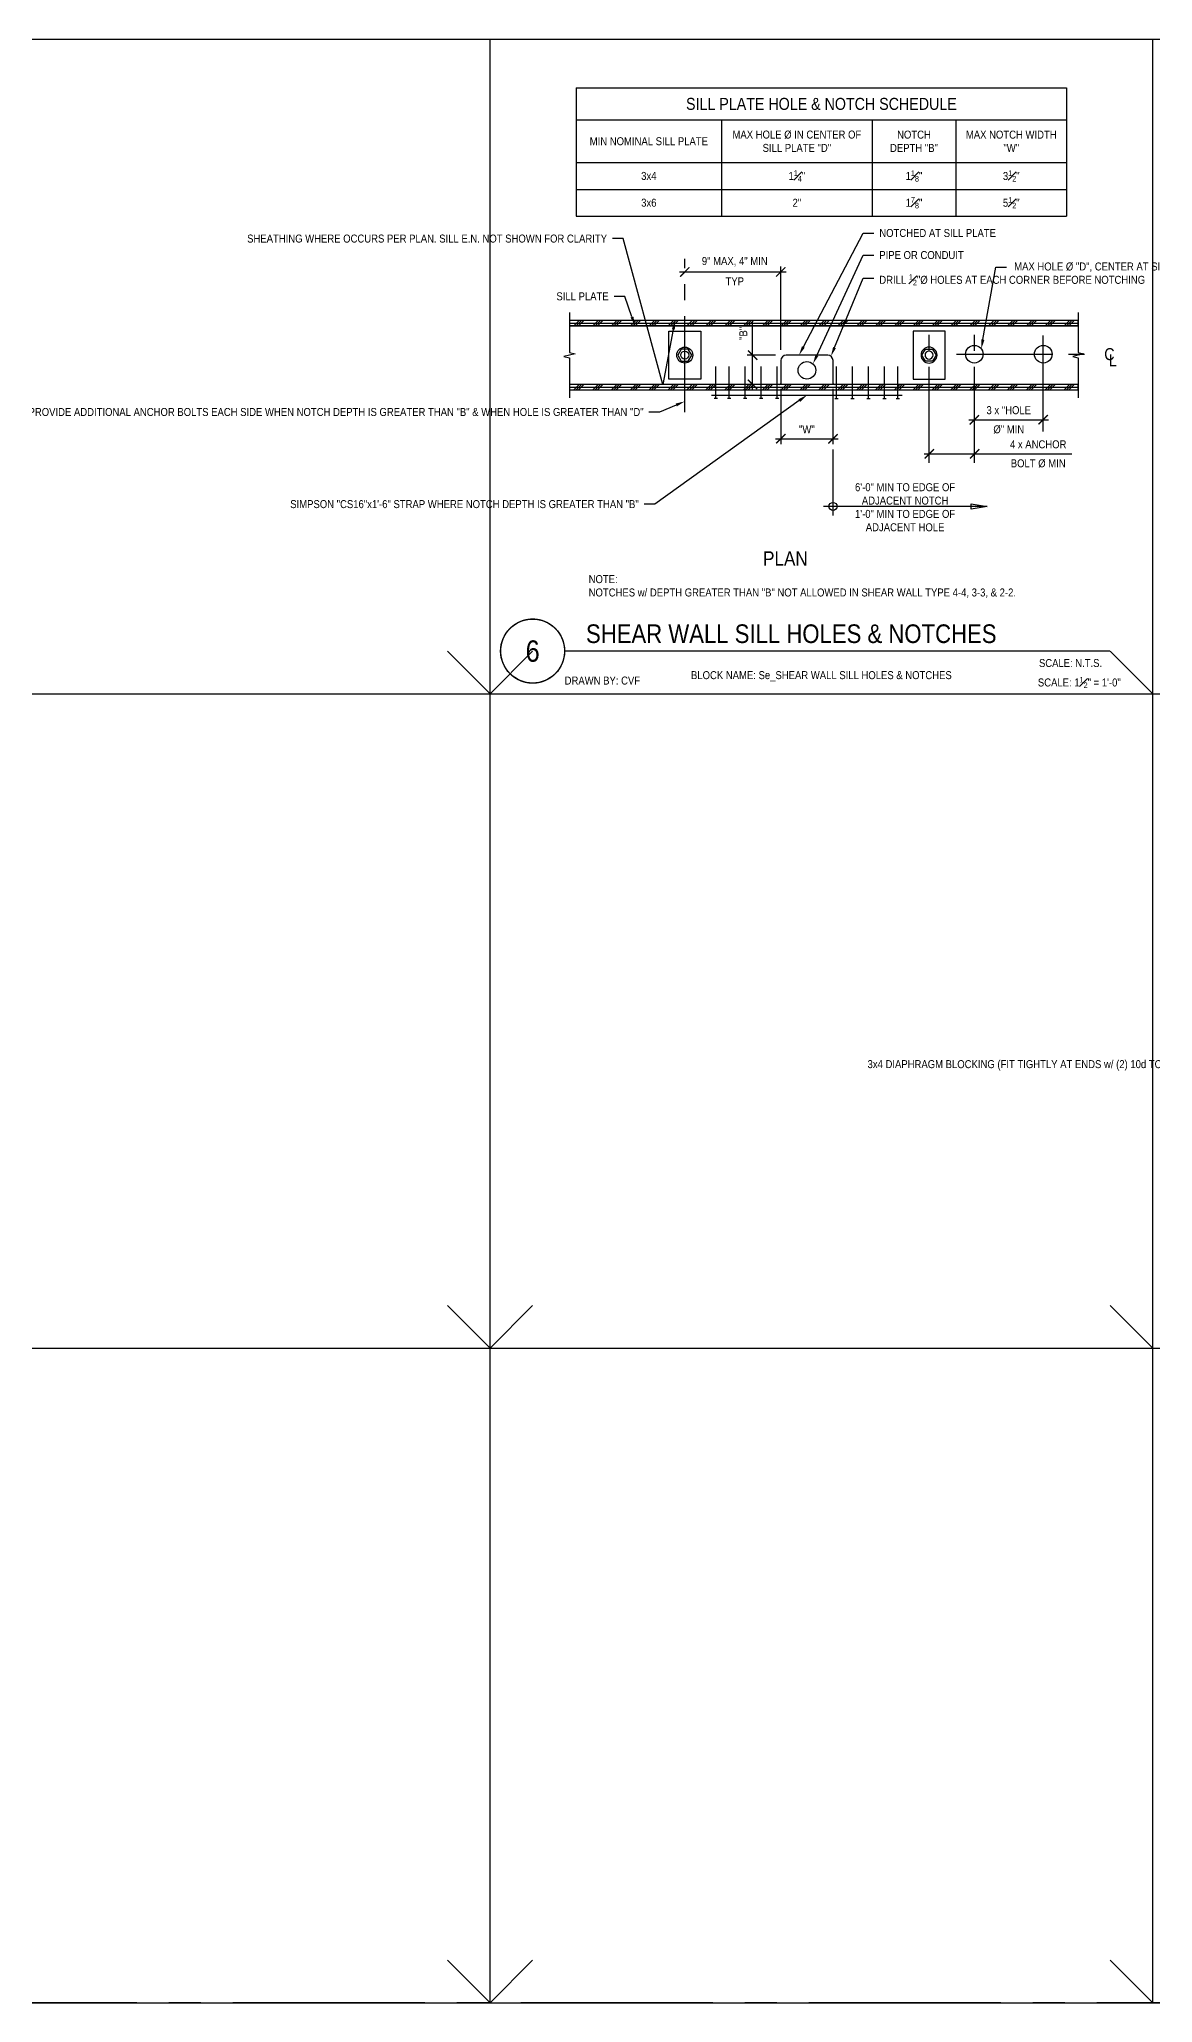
# Model space of a CAD drawing. Header units: inches. Extents: x -16404 to 14624, y -1591 to 16152.
# Drawn here: x 837.4 to 941.8, y 8400 to 8584 of the extents above; entities that cross this region are included whole.
import ezdxf
from ezdxf import colors
from ezdxf.entities.mleader import LeaderData, LeaderLine
from ezdxf.enums import TextEntityAlignment as Align
from ezdxf.math import Vec2, Vec3

# ---------------------------------------------------------------- set-up
doc = ezdxf.new("R2010")
doc.units = ezdxf.units.IN
doc.header["$LTSCALE"] = 24
doc.header["$MEASUREMENT"] = 0
for name, pattern in [('CENTER2', [1.125, 0.75, -0.125, 0.125, -0.125]), ('DASHED2', [0.375, 0.25, -0.125]), ('HIDDEN2', [0.1875, 0.125, -0.0625])]:
    doc.linetypes.add(name, pattern=pattern)
doc.layers.get('0').update_dxf_attribs({"linetype": 'CONTINUOUS'})
doc.layers.get('DefPoints').update_dxf_attribs({"color": 251, "linetype": 'CONTINUOUS'})
doc.layers.add('DESIGNER COMMENTS', color=221, linetype='CONTINUOUS', plot=False)
doc.layers.add('S-ANNO-GRID-NONPLOT', color=251, linetype='CONTINUOUS', plot=False)
for name, color, linetype in [('S-ANNO-DIMS', 2, 'CONTINUOUS'), ('S-ANNO-NOTE', 4, 'CONTINUOUS'), ('S-BOLT', 2, 'CONTINUOUS'), ('S-BREAK', 2, 'CONTINUOUS'), ('S-GRID', 1, 'CENTER2'), ('S-NAIL', 2, 'CONTINUOUS'), ('S-SIMPSON', 2, 'CONTINUOUS'), ('S-STEEL', 4, 'CONTINUOUS'), ('S-TYP DETAIL BLOCKS', 1, 'CONTINUOUS'), ('S-WOOD', 3, 'CONTINUOUS')]:
    doc.layers.add(name, color=color, linetype=linetype)
doc.styles.add('Arial', font='arial.ttf', dxfattribs={"width": 0.85})
doc.dimstyles.new('DIM-8', dxfattribs={"dimscale": 8, "dimtxt": 0.09375, "dimasz": 0.109375, "dimexe": 0.0625, "dimexo": 0.0625, "dimgap": 0.0625, "dimtad": 1, "dimdec": 4, "dimzin": 11, "dimdsep": 46, "dimlunit": 4, "dimtxsty": 'Arial', "dimblk": 'ARCHTICK', "dimcen": 0.125, "dimclrd": 256, "dimclre": 256, "dimclrt": 4, "dimadec": 0, "dimazin": 0, "dimtfac": 0.75, "dimtdec": 4, "dimtmove": 0, "dimatfit": 3, "dimfxl": 1, "dimfrac": 1, "dimtolj": 1, "dimtzin": 0, "dimarcsym": 0})
doc.dimstyles.new('DIM-8$0', dxfattribs={"dimscale": 8, "dimtxt": 0.09375, "dimasz": 0.109375, "dimexe": 0.0625, "dimexo": 0.0625, "dimgap": 0.0625, "dimtad": 1, "dimdec": 4, "dimzin": 11, "dimdsep": 46, "dimlunit": 4, "dimtxsty": 'Arial', "dimblk1": 'ARCHTICK', "dimblk2": 'ARCHTICK', "dimsah": 1, "dimcen": 0.125, "dimdle": 0.0625, "dimclrd": 256, "dimclre": 256, "dimclrt": 4, "dimadec": 0, "dimazin": 0, "dimtfac": 1, "dimtdec": 4, "dimtmove": 0, "dimatfit": 3, "dimldrblk": 'ARCHTICK', "dimfxl": 1, "dimtolj": 1, "dimtzin": 11, "dimarcsym": 0})
doc.dimstyles.new('DIM-8_Se', dxfattribs={"dimscale": 8, "dimtxt": 0.09375, "dimasz": 0.109375, "dimexe": 0.0625, "dimexo": 0.0625, "dimgap": 0.0625, "dimtad": 1, "dimdec": 4, "dimzin": 11, "dimdsep": 46, "dimlunit": 4, "dimtxsty": 'Arial', "dimblk": 'ARCHTICK', "dimcen": 0.125, "dimdle": 0.0625, "dimclrd": 256, "dimclre": 256, "dimclrt": 4, "dimadec": 0, "dimazin": 0, "dimtfac": 0.75, "dimtdec": 4, "dimtmove": 0, "dimatfit": 3, "dimfxl": 1, "dimfrac": 1, "dimtolj": 1, "dimtzin": 0, "dimarcsym": 0})

# ---------------------------------------------------------------- blocks, each defined once
blk = doc.blocks.new('Se_24x36_DETAILS_GRID')
for p, q in [((7.767, 23), (15.535, 23)), ((15.535, 23), (23.302, 23)), ((15.535, 15.333), (15.535, 23)), ((23.302, 23), (31.07, 23)), ((23.302, 15.333), (23.302, 23)), ((15.535, 15.333), (16.035, 15.833)), ((7.767, 15.333), (15.535, 15.333)), ((15.535, 15.333), (23.302, 15.333)), ((15.535, 7.667), (15.535, 15.333)), ((23.302, 15.333), (31.07, 15.333)), ((23.302, 7.667), (23.302, 15.333)), ((15.535, 7.667), (16.035, 8.167)), ((7.767, 7.667), (15.535, 7.667)), ((15.535, 7.667), (23.302, 7.667)), ((15.535, 0), (15.535, 7.667)), ((23.302, 7.667), (31.07, 7.667)), ((23.302, 0), (23.302, 7.667)), ((15.535, 0), (16.035, 0.5)), ((7.767, 0), (15.535, 0)), ((15.535, 0), (23.302, 0)), ((23.302, 0), (31.07, 0))]:
    blk.add_line(p, q)
at = {"linetype": 'DASHED2', "ltscale": 0.5}
for p, q in [((15.535, 15.333), (15.035, 15.833)), ((23.302, 15.333), (22.802, 15.833)), ((15.535, 7.667), (15.035, 8.167)), ((23.302, 7.667), (22.802, 8.167)), ((15.535, 0), (15.035, 0.5)), ((23.302, 0), (22.802, 0.5))]:
    blk.add_line(p, q, dxfattribs=at)
blk = doc.blocks.new('*U335')
at = {"const_width": 0.188}
for points in [[(-4.5, 0, -1), (4.5, 0, 3.732051)], [(-4.5, 0, 1), (4.5, 0, -3.732051)]]:
    blk.add_lwpolyline(points, format="xyb", dxfattribs=at)
blk.add_lwpolyline([(4.5, 0), (81.21, 0)], dxfattribs=at)
blk.add_circle((0, 0), 4.5)
at = {"style": 'Arial', "width": 0.85}
for tag, p in [('DWG_TITLE_1', (7.5, 6.19)), ('DWG_TITLE_2', (7.5, 2.44))]:
    blk.add_attdef(tag, text='', height=2.62, dxfattribs=at).set_placement(p, align=Align.MIDDLE_LEFT)
blk.add_attdef('#', text='', height=3, dxfattribs=at).set_placement((0, 0), align=Align.MIDDLE_CENTER)
blk.add_attdef('SCALE', text='', height=1.12, dxfattribs=at).set_placement((80.08, -1.12), align=Align.TOP_RIGHT)
blk = doc.blocks.new('*U242')
at = {"color": 3}
blk.add_line((0.15, 0.25), (-0.15, 0.25), dxfattribs=at)
at = {"color": 0, "linetype": 'ByBlock'}
blk.add_line((0, 0.25), (0, -2.25), dxfattribs=at)
blk = doc.blocks.new('_ARCHTICK')
at = {"color": 0, "linetype": 'ByBlock', "const_width": 0.15}
blk.add_lwpolyline([(-0.5, -0.5), (0.5, 0.5)], dxfattribs=at)
blk = doc.blocks.new('*D3060')
at = {"layer": 'DefPoints', "color": 0, "transparency": 16777216}
for p in [(27.13, 37.86), (27.01, 35.12), (27.13, 35.12)]:
    blk.add_point(p, dxfattribs=at)
at = {"layer": 'S-ANNO-DIMS', "lineweight": -2, "transparency": 16777216}
for p, q in [((27.01, 37.86), (22.46, 37.86)), ((27.01, 35.62), (27.01, 38.36)), ((27.13, 37.86), (27.01, 37.86)), ((27.13, 35.62), (27.13, 38.36)), ((27.13, 37.86), (28.01, 37.86))]:
    blk.add_line(p, q, dxfattribs=at)
at = {"layer": 'S-ANNO-DIMS', "lineweight": -2, "transparency": 16777216, "xscale": 0.875, "yscale": 0.875, "zscale": 0.875}
blk.add_blockref('_ARCHTICK', (27.01, 37.86), dxfattribs=at)
at = {"layer": 'S-ANNO-DIMS', "lineweight": -2, "transparency": 16777216, "xscale": 0.875, "yscale": 0.875, "zscale": 0.875, "rotation": 180}
blk.add_blockref('_ARCHTICK', (27.13, 37.86), dxfattribs=at)
at = {"layer": 'S-ANNO-DIMS', "color": 4, "transparency": 16777216, "char_height": 0.75, "attachment_point": 5, "style": 'Arial'}
for s, insert in [('\\A1;{\\H0.75x;\\S1#8;}"', (23.86, 38.93)), ('\\A1;GAP ', (23.86, 36.97))]:
    blk.add_mtext(s, dxfattribs=dict(at, insert=insert))
blk = doc.blocks.new('*D3061')
at = {"layer": 'DefPoints', "color": 0, "transparency": 16777216}
for p in [(27.44, 32.87), (27.07, 30.25), (27.44, 30.25)]:
    blk.add_point(p, dxfattribs=at)
at = {"layer": 'S-ANNO-DIMS', "lineweight": -2, "transparency": 16777216}
for p, q in [((27.44, 32.37), (27.44, 29.75)), ((27.07, 30.25), (26.19, 30.25)), ((27.07, 30.25), (27.44, 30.25)), ((27.44, 30.25), (31.87, 30.25))]:
    blk.add_line(p, q, dxfattribs=at)
at = {"layer": 'S-ANNO-DIMS', "lineweight": -2, "transparency": 16777216, "xscale": 0.875, "yscale": 0.875, "zscale": 0.875}
blk.add_blockref('_ARCHTICK', (27.07, 30.25), dxfattribs=at)
at = {"layer": 'S-ANNO-DIMS', "lineweight": -2, "transparency": 16777216, "xscale": 0.875, "yscale": 0.875, "zscale": 0.875, "rotation": 180}
blk.add_blockref('_ARCHTICK', (27.44, 30.25), dxfattribs=at)
at = {"layer": 'S-ANNO-DIMS', "color": 4, "transparency": 16777216, "char_height": 0.75, "attachment_point": 5, "style": 'Arial'}
for s, insert in [('\\A1;{\\H0.75x;\\S3#8;}"', (30.53, 31.32)), ('\\A1;TYP ', (30.53, 29.37))]:
    blk.add_mtext(s, dxfattribs=dict(at, insert=insert))
blk = doc.blocks.new('NUT-Plan View 1in-new')
blk.add_lwpolyline([(-0.44, 0.76), (-0.88, 0), (-0.44, -0.76), (0.44, -0.76), (0.88, 0), (0.44, 0.76)], close=True)
for radius in [1, 0.5]:
    blk.add_circle((0, 0), radius)
blk = doc.blocks.new('*U2955')
at = {"color": 3}
blk.add_line((0.15, 0.25), (-0.15, 0.25), dxfattribs=at)
blk.add_line((0, 0.25), (0, -2.75))
blk = doc.blocks.new('*D2396')
at = {"layer": 'DefPoints', "color": 0, "transparency": 16777216}
for p in [(14.26, 35.53), (23.26, 35.53), (23.26, 27.73)]:
    blk.add_point(p, dxfattribs=at)
at = {"layer": 'S-ANNO-DIMS', "lineweight": -2, "transparency": 16777216}
for p, q in [((13.76, 35.53), (23.76, 35.53)), ((23.26, 28.23), (23.26, 36.03))]:
    blk.add_line(p, q, dxfattribs=at)
at = {"layer": 'S-ANNO-DIMS', "lineweight": -2, "transparency": 16777216, "xscale": 0.875, "yscale": 0.875, "zscale": 0.875, "rotation": 180}
blk.add_blockref('_ARCHTICK', (14.26, 35.53), dxfattribs=at)
at = {"layer": 'S-ANNO-DIMS', "lineweight": -2, "transparency": 16777216, "xscale": 0.875, "yscale": 0.875, "zscale": 0.875}
blk.add_blockref('_ARCHTICK', (23.26, 35.53), dxfattribs=at)
at = {"layer": 'S-ANNO-DIMS', "color": 4, "transparency": 16777216, "char_height": 0.75, "attachment_point": 5, "style": 'Arial'}
for s, insert in [('\\A1;9" MAX, 4" MIN', (18.95, 36.48)), ('\\A1;TYP', (18.95, 34.65))]:
    blk.add_mtext(s, dxfattribs=dict(at, insert=insert))
blk = doc.blocks.new('*D835')
at = {"layer": 'DefPoints', "color": 0, "transparency": 16777216}
for p in [(20.62, 27.73), (23.26, 27.73), (20.62, 24.99)]:
    blk.add_point(p, dxfattribs=at)
at = {"layer": 'S-ANNO-DIMS', "lineweight": -2, "transparency": 16777216}
for p, q in [((20.62, 27.73), (20.62, 30.84)), ((22.76, 27.73), (20.12, 27.73)), ((20.62, 24.49), (20.62, 27.73))]:
    blk.add_line(p, q, dxfattribs=at)
at = {"layer": 'S-ANNO-DIMS', "lineweight": -2, "transparency": 16777216, "xscale": 0.875, "yscale": 0.875, "zscale": 0.875}
for p, rotation in [((20.62, 27.73), 90), ((20.62, 24.99), 270)]:
    blk.add_blockref('_ARCHTICK', p, dxfattribs=dict(at, rotation=rotation))
at = {"layer": 'S-ANNO-DIMS', "color": 4, "transparency": 16777216, "insert": (19.75, 29.77), "char_height": 0.75, "attachment_point": 5, "rotation": 90, "style": 'Arial'}
blk.add_mtext('\\A1;"B"', dxfattribs=at)
blk = doc.blocks.new('*T2397')
at = {"layer": 'S-ANNO-NOTE', "color": 6, "lineweight": -2, "transparency": 16777216}
for p, q in [((0, 0), (45.97, 0)), ((0, 0), (0, -12.01)), ((45.97, 0), (45.97, -12.01)), ((0, -3), (13.62, -3)), ((0, -12.01), (45.97, -12.01))]:
    blk.add_line(p, q, dxfattribs=at)
at = {"layer": 'S-ANNO-NOTE', "color": 6, "linetype": 'ByBlock', "lineweight": -2, "transparency": 16777216}
blk.add_line((13.62, -3), (45.97, -3), dxfattribs=at)
at = {"layer": 'S-ANNO-NOTE', "color": 2, "linetype": 'ByBlock', "lineweight": -2, "transparency": 16777216}
for p, q in [((13.62, -3), (13.62, -12.01)), ((27.75, -3), (27.75, -12.01)), ((35.6, -3), (35.6, -12.01)), ((0, -7), (45.97, -7)), ((0, -9.51), (45.97, -9.51))]:
    blk.add_line(p, q, dxfattribs=at)
at = {"layer": 'S-ANNO-NOTE', "color": 4, "transparency": 16777216, "attachment_point": 5, "style": 'Arial'}
for s, insert, char_height, width in [('SILL PLATE HOLE & NOTCH SCHEDULE', (22.99, -1.5), 1.125, 44.5339), ('MIN NOMINAL SILL PLATE', (6.81, -5), 0.75, 12.1825), ('MAX HOLE %%C IN CENTER OF SILL PLATE "D"', (20.69, -5), 0.75, 12.6884), ('NOTCH DEPTH "B"', (31.67, -5), 0.75, 6.4054), ('MAX NOTCH WIDTH "W"', (40.79, -5), 0.75, 8.9376), ('3x4', (6.81, -8.25), 0.75, 12.1825), ('\\A1;1{\\H0.7x;\\S1#4;}" ', (20.69, -8.25), 0.75, 12.6884), ('\\A1;1{\\H0.7x;\\S1#8;}"   ', (31.67, -8.25), 0.75, 6.4054), ('\\A1;3{\\H0.7x;\\S1#2;}" ', (40.79, -8.25), 0.75, 8.9376), ('3x6', (6.81, -10.76), 0.75, 12.1825), ('2"', (20.69, -10.76), 0.75, 12.6884), ('\\A1;1{\\H0.7x;\\S7#8;}"  ', (31.67, -10.76), 0.75, 6.4054), ('\\A1;5{\\H0.7x;\\S1#2;}" ', (40.79, -10.76), 0.75, 8.9376)]:
    blk.add_mtext(s, dxfattribs=dict(at, insert=insert, char_height=char_height, width=width))
blk = doc.blocks.new('*D836')
at = {"layer": 'DefPoints', "color": 0, "transparency": 16777216}
for p in [(23.26, 25.09), (28.16, 25.09), (28.16, 19.9)]:
    blk.add_point(p, dxfattribs=at)
at = {"layer": 'S-ANNO-DIMS', "lineweight": -2, "transparency": 16777216}
for p, q in [((23.26, 24.59), (23.26, 19.4)), ((28.16, 24.59), (28.16, 19.4)), ((22.76, 19.9), (28.66, 19.9))]:
    blk.add_line(p, q, dxfattribs=at)
at = {"layer": 'S-ANNO-DIMS', "lineweight": -2, "transparency": 16777216, "xscale": 0.875, "yscale": 0.875, "zscale": 0.875, "rotation": 180}
blk.add_blockref('_ARCHTICK', (23.26, 19.9), dxfattribs=at)
at = {"layer": 'S-ANNO-DIMS', "lineweight": -2, "transparency": 16777216, "xscale": 0.875, "yscale": 0.875, "zscale": 0.875}
blk.add_blockref('_ARCHTICK', (28.16, 19.9), dxfattribs=at)
at = {"layer": 'S-ANNO-DIMS', "color": 4, "transparency": 16777216, "insert": (25.71, 20.77), "char_height": 0.75, "attachment_point": 5, "style": 'Arial'}
blk.add_mtext('\\A1;"W"', dxfattribs=at)
blk = doc.blocks.new('*D2431')
at = {"layer": 'DefPoints', "color": 0, "transparency": 16777216}
for p in [(41.41, 21.68), (47.87, 21.68), (47.87, 21.68)]:
    blk.add_point(p, dxfattribs=at)
at = {"layer": 'S-ANNO-DIMS', "lineweight": -2, "transparency": 16777216}
blk.add_line((40.91, 21.68), (48.37, 21.68), dxfattribs=at)
at = {"layer": 'S-ANNO-DIMS', "lineweight": -2, "transparency": 16777216, "xscale": 0.875, "yscale": 0.875, "zscale": 0.875, "rotation": 180}
blk.add_blockref('_ARCHTICK', (41.41, 21.68), dxfattribs=at)
at = {"layer": 'S-ANNO-DIMS', "lineweight": -2, "transparency": 16777216, "xscale": 0.875, "yscale": 0.875, "zscale": 0.875}
blk.add_blockref('_ARCHTICK', (47.87, 21.68), dxfattribs=at)
at = {"layer": 'S-ANNO-DIMS', "color": 4, "transparency": 16777216, "char_height": 0.75, "width": 4.1365, "attachment_point": 5, "style": 'Arial'}
for s, insert in [('\\A1;3 x "HOLE ', (44.64, 22.57)), ('\\A1;%%C" MIN', (44.64, 20.77))]:
    blk.add_mtext(s, dxfattribs=dict(at, insert=insert))
blk = doc.blocks.new('*D2432')
at = {"layer": 'DefPoints', "color": 0, "transparency": 16777216}
for p in [(37.2, 18.48), (41.45, 18.48), (41.45, 18.48)]:
    blk.add_point(p, dxfattribs=at)
at = {"layer": 'S-ANNO-DIMS', "lineweight": -2, "transparency": 16777216}
for p, q in [((36.7, 18.48), (41.45, 18.48)), ((41.45, 18.48), (50.54, 18.48))]:
    blk.add_line(p, q, dxfattribs=at)
at = {"layer": 'S-ANNO-DIMS', "lineweight": -2, "transparency": 16777216, "xscale": 0.875, "yscale": 0.875, "zscale": 0.875, "rotation": 180}
blk.add_blockref('_ARCHTICK', (37.2, 18.48), dxfattribs=at)
at = {"layer": 'S-ANNO-DIMS', "lineweight": -2, "transparency": 16777216, "xscale": 0.875, "yscale": 0.875, "zscale": 0.875}
blk.add_blockref('_ARCHTICK', (41.45, 18.48), dxfattribs=at)
at = {"layer": 'S-ANNO-DIMS', "color": 4, "transparency": 16777216, "char_height": 0.75, "attachment_point": 5, "style": 'Arial'}
for s, insert in [('\\A1;4 x ANCHOR ', (47.4, 19.37)), ('\\A1;BOLT %%C MIN', (47.4, 17.58))]:
    blk.add_mtext(s, dxfattribs=dict(at, insert=insert))
blk = doc.blocks.new('Se_HORIZONTAL DIAPHRAGM BLOCKING')
at = {"layer": 'S-WOOD'}
h = blk.add_hatch(dxfattribs=at)
h.set_pattern_fill('PLAST', color=1, scale=5, angle=45, style=0)
h.set_pattern_definition([(45, (22.8426, 35.9591), (-0.88388, 0.88388), []), (45, (22.7321, 36.0696), (-0.88388, 0.88388), []), (45, (22.6216, 36.18), (-0.88388, 0.88388), [])])
h.paths.add_polyline_path([(14.00583, 35.125), (14.00583, 34.5), (27.0072, 34.5), (27.0072, 35.125)])
h = blk.add_hatch(dxfattribs=at)
h.set_pattern_fill('PLAST', color=1, scale=5, angle=45, style=0)
h.set_pattern_definition([(45, (27.1322, 34.5), (-0.88388, 0.88388), []), (45, (27.0217, 34.6105), (-0.88388, 0.88388), []), (45, (26.9112, 34.721), (-0.88388, 0.88388), [])])
h.paths.add_polyline_path([(40.1319, 34.5), (40.1319, 35.125), (27.1322, 35.125), (27.1322, 34.5)])
at = {"layer": 'S-BREAK'}
for points in [[(14.00583, 24.58333), (14.00583, 29.62262), (13.48693, 29.74881), (14.52473, 30.00119), (14.00583, 30.12738), (14.00583, 35.8125)], [(40.1319, 24.58333), (40.1319, 29.62262), (39.613, 29.74881), (40.6508, 30.00119), (40.1319, 30.12738), (40.1319, 35.8125)]]:
    blk.add_lwpolyline(points, dxfattribs=at)
at = {"layer": 'S-GRID', "color": 1, "linetype": 'CENTER2', "ltscale": 0.75}
blk.add_line((27.0697, 40.5), (27.0697, 23.25), dxfattribs=at)
at = {"layer": 'S-WOOD', "color": 1}
for p, q in [((14.00583, 34.8125), (27.0072, 34.8125)), ((27.1322, 34.8125), (40.1322, 34.8125))]:
    blk.add_line(p, q, dxfattribs=at)
at = {"layer": 'S-WOOD', "color": 2}
blk.add_line((25.3197, 32), (28.8197, 34.5), dxfattribs=at)
at = {"layer": 'S-WOOD', "color": 1, "linetype": 'HIDDEN2'}
blk.add_line((14.00583, 25.25), (40.1319, 25.25), dxfattribs=at)
at = {"layer": 'S-WOOD'}
for points in [[(14.00583, 34.5), (27.0072, 34.5), (27.0072, 35.125), (14.00583, 35.125)], [(40.1319, 35.125), (27.1322, 35.125), (27.1322, 34.5), (40.1319, 34.5)]]:
    blk.add_lwpolyline(points, dxfattribs=at)
blk.add_lwpolyline([(25.3197, 32), (25.3197, 34.5), (28.8197, 34.5), (28.8197, 32)], close=True, dxfattribs=at)
at = {"layer": 'S-NAIL'}
blk.add_blockref('*U242', (26.6947, 35.125), dxfattribs=at)
at = {"layer": 'S-NAIL', "xscale": -1}
blk.add_blockref('*U242', (27.4447, 35.125), dxfattribs=at)
at = {"layer": 'DESIGNER COMMENTS', "char_height": 0.75, "style": 'Arial'}
for s, insert, width, attachment_point in [('\\A1;DRAWN BY: JAB', (2.99989, -2.38734), 9.9029225, 1), ('\\A1;BLOCK NAME: Se_HORIZONTAL DIAPHRAGM BLOCKING', (27.0697, -2.8631), 24.1016081, 5), ('\\A1;SCALE: 1{\\H0.7x;\\S1#2;}" = 1\'-0"', (55.1394, -2.41667), 13.1249667, 3)]:
    blk.add_mtext(s, dxfattribs=dict(at, insert=insert, width=width, attachment_point=attachment_point))
at = {"layer": 'S-ANNO-NOTE', "color": 4, "char_height": 1.125, "attachment_point": 5, "style": 'Arial'}
for s, insert, width in [('C', (27.12831, 42.5004), 0.8308929), ('L', (27.59856, 41.9371), 0.7398214)]:
    blk.add_mtext(s, dxfattribs=dict(at, insert=insert, width=width))
at = {"layer": 'S-ANNO-NOTE', "char_height": 0.75, "style": 'Arial'}
for s, insert, width, attachment_point in [('BLOCK', (28.5697, 42.25), 3.0128571, 4), ('NOTE:\\P2x SOLID JOIST DEPTH BLOCKING USED IN LIEU OF TYP BLOCKING IF IN PROPER ALIGNMENT WITH PLYWOOD.', (5.35984, 6.97271), 44.6779942, 7)]:
    blk.add_mtext(s, dxfattribs=dict(at, insert=insert, width=width, attachment_point=attachment_point))
at = {"layer": 'S-ANNO-DIMS'}
dim = blk.add_linear_dim(base=(27.1322, 37.86028), p1=(27.0072, 35.125), p2=(27.1322, 35.125), angle=180, text='<>\\XGAP ', dimstyle='DIM-8$0', override={"dimblk": 'ARCHTICK', "dimsah": 0, "dimdle": 0, "dimtfac": 0.75, "dimfrac": 1, "dimtzin": 0}, dxfattribs=at)
dim.commit()
dim.dimension.update_dxf_attribs({"geometry": '*D3060', "text_midpoint": (23.85987, 37.86028), "dimtype": 160})
dim = blk.add_linear_dim(base=(27.4447, 30.25), p1=(27.0697, 30.25), p2=(27.4447, 32.875), angle=180, text='<>\\XTYP ', dimstyle='DIM-8$0', override={"dimblk": 'ARCHTICK', "dimsah": 0, "dimdle": 0, "dimtfac": 0.75, "dimfrac": 1, "dimtzin": 0}, dxfattribs=at)
dim.commit()
dim.dimension.update_dxf_attribs({"geometry": '*D3061', "text_midpoint": (30.53093, 30.25)})
at = {"layer": 'S-ANNO-NOTE'}
ml = blk.add_multileader_mtext('Standard', dxfattribs=at)
ml.set_content('\\A1;SHEATHING PER PLAN', color=4, style='Arial')
ml.set_leader_properties(color=2)
ml.build(insert=Vec2(0, 0))
ml.multileader.update_dxf_attribs({"dogleg_length": 0.125, "arrow_head_size": 0.875, "scale": 8})
ctx = ml.context
ctx.base_point, ctx.scale, ctx.char_height, ctx.arrow_head_size, ctx.landing_gap_size, ctx.plane_origin = Vec3(7.45819, 39.16667), 8, 0.75, 0.875, 0.72, Vec3(55.00924, -254.72454)
ctx.text_align_type = 2
notes = []
notes.append((ctx, [(0, (1, 1, 0), (19.63333, 39.16667), (-1, 0), 1, [(0, [(22.7333, 35.125)], 0, [])])]))
ctx.mtext.insert, ctx.mtext.width, ctx.mtext.alignment, ctx.mtext.flow_direction = Vec3(17.91333, 39.54806), 15.107026, 3, 5
ml = blk.add_multileader_mtext('Standard', dxfattribs=at)
ml.set_content('\\A1;E.N.', color=4, style='Arial')
ml.set_leader_properties(color=2)
ml.build(insert=Vec2(0, 0))
ml.multileader.update_dxf_attribs({"dogleg_length": 0.125, "arrow_head_size": 0.875, "scale": 8})
ctx = ml.context
ctx.base_point, ctx.scale, ctx.char_height, ctx.arrow_head_size, ctx.landing_gap_size, ctx.plane_origin = Vec3(32.11689, 38.86028), 8, 0.75, 0.875, 0.72, Vec3(-7.5899, -254.47454)
notes.append((ctx, [(0, (1, 1, 0), (31.11689, 38.86028), (1, 0), 1, [(1, [(27.4447, 35.375), (26.6947, 35.375)], 0, [])])]))
ctx.mtext.insert, ctx.mtext.width, ctx.mtext.flow_direction = Vec3(32.83689, 39.23528), 1.7378571, 5
ml = blk.add_multileader_mtext('Standard', dxfattribs=at)
ml.set_content('3x4 DIAPHRAGM BLOCKING (FIT TIGHTLY AT ENDS w/ (2) 10d TOENAILS EACH END TO PERPENDICULAR FRAMING)', color=4, style='Arial')
ml.set_leader_properties(color=2)
ml.build(insert=Vec2(0, 0))
ml.multileader.update_dxf_attribs({"dogleg_length": 0.125, "arrow_head_size": 0.875, "scale": 8})
ctx = ml.context
ctx.base_point, ctx.scale, ctx.char_height, ctx.arrow_head_size, ctx.landing_gap_size, ctx.plane_origin = Vec3(4.36763, 22.51472), 8, 0.75, 0.875, 0.72, Vec3(60.4168, 323.09954)
ctx.text_align_type = 2
notes.append((ctx, [(0, (1, 1, 0), (20.55867, 22.51472), (-1, 0), 1, [(0, [(26.3197, 32)], 0, [])])]))
ctx.mtext.insert, ctx.mtext.width, ctx.mtext.alignment, ctx.mtext.flow_direction = Vec3(18.83867, 22.99997), 14.0325, 3, 5
ml = blk.add_multileader_mtext('Standard', dxfattribs=at)
ml.set_content('JOIST PER PLAN BEYOND, SHOWN DASHED', color=4, style='Arial')
ml.set_leader_properties(color=2)
ml.build(insert=Vec2(0, 0))
ml.multileader.update_dxf_attribs({"dogleg_length": 0.125, "arrow_head_size": 0.875, "scale": 8})
ctx = ml.context
ctx.base_point, ctx.scale, ctx.char_height, ctx.arrow_head_size, ctx.landing_gap_size, ctx.plane_origin = Vec3(30.57726, 22.51472), 8, 0.75, 0.875, 0.72, Vec3(-10.99921, 323.09954)
notes.append((ctx, [(0, (1, 1, 0), (29.57726, 22.51472), (1, 0), 1, [(0, [(27.70879, 25.25)], 0, [])])]))
ctx.mtext.insert, ctx.mtext.width, ctx.mtext.flow_direction = Vec3(31.29726, 22.89611), 7.5664286, 5
for ctx, leaders in notes:
    for number, flags, end, landing, length, lines in leaders:
        leader = LeaderData()
        leader.index, (leader.has_last_leader_line, leader.has_dogleg_vector, leader.attachment_direction) = number, flags
        leader.last_leader_point, leader.dogleg_vector, leader.dogleg_length = Vec3(end), Vec3(landing), length
        for number, points, colour, breaks in lines:
            line = LeaderLine()
            line.index, line.vertices, line.color, line.breaks = number, Vec3.list(points), colors.encode_raw_color(colour), breaks
            leader.lines.append(line)
        ctx.leaders.append(leader)
blk = doc.blocks.new('Se_SHEAR WALL SILL HOLES & NOTCHES')
at = {"layer": 'S-WOOD'}
h = blk.add_hatch(dxfattribs=at)
h.set_pattern_fill('PLAST', color=1, scale=5, angle=45, style=0)
h.set_pattern_definition([(45, (5.0856, 30.4866), (-0.883883, 0.883883), []), (45, (4.9751, 30.5971), (-0.883883, 0.883883), []), (45, (4.8646, 30.7076), (-0.883883, 0.883883), [])])
h.paths.add_polyline_path([(3.45471, 30.48661), (51.15044, 30.48661), (51.15044, 30.98661), (3.45471, 30.98661)])
h = blk.add_hatch(dxfattribs=at)
h.set_pattern_fill('PLAST', color=1, scale=5, angle=45, style=0)
h.set_pattern_definition([(45, (5.0856, 24.4866), (-0.883883, 0.883883), []), (45, (4.9751, 24.5971), (-0.883883, 0.883883), []), (45, (4.8646, 24.7076), (-0.883883, 0.883883), [])])
h.paths.add_polyline_path([(3.45471, 24.48661), (51.15044, 24.48661), (51.15044, 24.98661), (3.45471, 24.98661)])
at = {"layer": 'S-ANNO-DIMS', "color": 1, "linetype": 'CENTER2', "ltscale": 0.5}
for p, q in [((14.26485, 22.38557), (14.26485, 36.74431)), ((37.16172, 17.62473), (37.16172, 29.62227)), ((41.41423, 17.62473), (41.41423, 29.70465)), ((47.87481, 20.56961), (47.87481, 29.70465)), ((39.74547, 27.81899), (53.0748, 27.81899))]:
    blk.add_line(p, q, dxfattribs=at)
at = {"layer": 'S-ANNO-DIMS', "color": 2}
blk.add_line((28.16172, 12.71222), (28.16172, 18.89767), dxfattribs=at)
blk.add_circle((28.16172, 13.55703), 0.375, dxfattribs=at)
at = {"layer": 'S-BREAK'}
for points in [[(3.45471, 31.73661), (3.45471, 27.98899), (3.97361, 27.8628), (2.93581, 27.61042), (3.45471, 27.48422), (3.45471, 23.73661)], [(51.15044, 31.73661), (51.15044, 27.98899), (51.66934, 27.8628), (50.63153, 27.61042), (51.15044, 27.48422), (51.15044, 23.73661)]]:
    blk.add_lwpolyline(points, dxfattribs=at)
at = {"layer": 'S-SIMPSON'}
for points in [[(15.76485, 25.48661), (12.76485, 25.48661), (12.76485, 29.98661), (15.76485, 29.98661)], [(38.66172, 29.98661), (35.66172, 29.98661), (35.66172, 25.48661), (38.66172, 25.48661)]]:
    blk.add_lwpolyline(points, close=True, dxfattribs=at)
for centre in [(41.41423, 27.81899), (47.87481, 27.81899), (25.71328, 26.31159)]:
    blk.add_circle(centre, 0.82499, dxfattribs=at)
at = {"layer": 'S-STEEL'}
blk.add_line((16.77578, 23.98661), (34.65078, 23.98661), dxfattribs=at)
at = {"layer": 'S-WOOD', "color": 1}
for p, q in [((3.45471, 30.73661), (51.15044, 30.73661)), ((3.45471, 24.73661), (51.15044, 24.73661))]:
    blk.add_line(p, q, dxfattribs=at)
at = {"layer": 'S-WOOD'}
for p, q in [((51.15044, 30.48661), (3.45471, 30.48661)), ((27.66172, 27.72824), (23.76485, 27.72824)), ((23.26485, 27.22824), (23.26485, 25.08661)), ((28.16172, 25.08661), (28.16172, 27.22824)), ((26.47679, 24.98661), (3.45471, 24.98661)), ((49.83849, 24.98661), (28.26172, 24.98661))]:
    blk.add_line(p, q, dxfattribs=at)
for points in [[(3.45471, 30.48661), (51.15044, 30.48661), (51.15044, 30.98661), (3.45471, 30.98661)], [(3.45471, 24.48661), (51.15044, 24.48661), (51.15044, 24.98661), (3.45471, 24.98661)]]:
    blk.add_lwpolyline(points, close=True, dxfattribs=at)
for centre, radius, start, end in [((23.76485, 27.22824), 0.5, 90, 180), ((27.66172, 27.22824), 0.5, 0, 90), ((23.16485, 25.08661), 0.1, 270, 0), ((28.26172, 25.08661), 0.1, 180, 270)]:
    blk.add_arc(centre, radius, start, end, dxfattribs=at)
blk.add_blockref('*T2397', (4.08274, 52.77251))
at = {"layer": 'S-BOLT', "yscale": 0.75, "zscale": 0.75}
for p, xscale in [((14.26485, 27.73661), 0.75), ((37.16172, 27.73661), -0.75)]:
    blk.add_blockref('NUT-Plan View 1in-new', p, dxfattribs=dict(at, xscale=xscale))
at = {"layer": 'S-NAIL', "color": 1, "xscale": -1, "rotation": 180}
for p in [(17.18203, 23.92411), (18.43203, 23.92411), (19.93203, 23.92411), (21.43203, 23.92411), (22.93203, 23.92411)]:
    blk.add_blockref('*U2955', p, dxfattribs=at)
at = {"layer": 'S-NAIL', "color": 1, "rotation": 180}
for p in [(28.49453, 23.92411), (29.99453, 23.92411), (31.49453, 23.92411), (32.99453, 23.92411), (34.24453, 23.92411)]:
    blk.add_blockref('*U2955', p, dxfattribs=at)
at = {"layer": 'DESIGNER COMMENTS', "char_height": 0.75, "style": 'Arial'}
for s, insert, width, attachment_point in [('\\A1;DRAWN BY: CVF', (2.99989, -2.38734), 9.9029225, 1), ('\\A1;BLOCK NAME: Se_SHEAR WALL SILL HOLES & NOTCHES', (27.0697, -2.3631), 24.4103564, 5), ('\\A1;SCALE: 1{\\H0.7x;\\S1#2;}" = 1\'-0"', (55.1394, -2.41667), 13.1249667, 3)]:
    blk.add_mtext(s, dxfattribs=dict(at, insert=insert, width=width, attachment_point=attachment_point))
at = {"layer": 'S-ANNO-NOTE', "color": 4, "char_height": 1.125, "width": 9.15625, "attachment_point": 5, "style": 'Arial'}
for s, insert in [('C', (54.0748, 27.81899)), ('L', (54.39621, 27.25568))]:
    blk.add_mtext(s, dxfattribs=dict(at, insert=insert))
at = {"layer": 'S-ANNO-NOTE', "char_height": 0.75, "style": 'Arial'}
for s, insert, width, attachment_point in [('6\'-0" MIN TO EDGE OF\\PADJACENT NOTCH\\P1\'-0" MIN TO EDGE OF ADJACENT HOLE', (34.92011, 11.21825), 12.1586454, 8), ('NOTE:\\PNOTCHES w/ DEPTH GREATER THAN "B" NOT ALLOWED IN SHEAR WALL TYPE 4-4, 3-3, & 2-2.', (5.25092, 7.11791), 51.6878236, 1)]:
    blk.add_mtext(s, dxfattribs=dict(at, insert=insert, width=width, attachment_point=attachment_point))
at = {"layer": 'S-ANNO-NOTE', "color": 6, "insert": (23.69718, 8), "char_height": 1.35, "width": 20.7200435, "attachment_point": 8, "style": 'Arial'}
blk.add_mtext('PLAN', dxfattribs=at)
at = {"layer": 'S-ANNO-DIMS'}
for base, p1, angle, text, dimstyle, picture, middle, dimtype in [((23.26485, 35.52826), (14.26485, 35.52826), 180, '<> MAX, 4" MIN\\XTYP', 'DIM-8$0', '*D2396', (18.95374, 35.52826), 160), ((20.62228, 27.72824), (20.62228, 24.98661), 270, '"B"', 'DIM-8_Se', '*D835', (20.62228, 29.76674), 128)]:
    dim = blk.add_linear_dim(base=base, p1=p1, p2=(23.26485, 27.72824), angle=angle, text=text, dimstyle=dimstyle, dxfattribs=at)
    dim.commit()
    dim.dimension.update_dxf_attribs({"geometry": picture, "text_midpoint": middle, "dimtype": dimtype})
for base, p1, p2, text, picture, middle in [((28.16172, 19.89767), (23.26485, 25.08661), (28.16172, 25.08661), '"W"', '*D836', (25.71328, 20.77267)), ((47.87481, 21.67832), (41.41423, 21.67832), (47.87481, 21.67832), '3 x "HOLE \\X%%C" MIN', '*D2431', (44.64452, 21.67832))]:
    dim = blk.add_linear_dim(base=base, p1=p1, p2=p2, text=text, dimstyle='DIM-8$0', dxfattribs=at)
    dim.commit()
    dim.dimension.update_dxf_attribs({"geometry": picture, "text_midpoint": middle})
dim = blk.add_linear_dim(base=(41.44787, 18.48365), p1=(37.19536, 18.48365), p2=(41.44787, 18.48365), text='4 x ANCHOR \\XBOLT %%C MIN', dimstyle='DIM-8$0', dxfattribs=at)
dim.commit()
dim.dimension.update_dxf_attribs({"geometry": '*D2432', "text_midpoint": (47.40278, 18.48365), "dimtype": 160})
blk.add_leader([(42.62029, 13.55703), (29.61273, 13.55703), (27.27769, 13.55703)], dimstyle='DIM-8', override={"dimasz": 0.1875, "dimldrblk": 'ClosedBlank'}, dxfattribs=at)
at = {"layer": 'S-ANNO-NOTE'}
ml = blk.add_multileader_mtext('Standard', dxfattribs=at)
ml.set_content('\\A1;{\\C4;SHEATHING WHERE OCCURS PER PLAN. SILL E.N. NOT SHOWN FOR CLARITY}', color=256, style='Arial')
ml.set_leader_properties(color=2)
ml.build(insert=Vec2(0, 0))
ml.multileader.update_dxf_attribs({"dogleg_length": 0.125, "arrow_head_size": 0.875, "scale": 8})
ctx = ml.context
ctx.base_point, ctx.scale, ctx.char_height, ctx.arrow_head_size, ctx.landing_gap_size, ctx.plane_origin = Vec3(-3.01142, 38.6504), 8, 0.75, 0.875, 0.5, Vec3(51.48962, -260.14937)
ctx.text_align_type = 2
notes = []
notes.append((ctx, [(0, (1, 1, 0), (8.47541, 38.6504), (-1, 0), 1, [(1, [(13.3489, 30.98704), (12.21616, 24.98661)], 0, [])])]))
ctx.mtext.insert, ctx.mtext.width, ctx.mtext.defined_height, ctx.mtext.alignment, ctx.mtext.flow_direction = Vec3(6.97541, 39.03179), 10.4457197, 4.81328, 3, 5
ml = blk.add_multileader_mtext('Standard', dxfattribs=at)
ml.set_content('\\A1;{\\C4;NOTCHED AT SILL PLATE}', color=256, style='Arial')
ml.set_leader_properties(color=2)
ml.build(insert=Vec2(0, 0))
ml.multileader.update_dxf_attribs({"dogleg_length": 0.125, "arrow_head_size": 0.875, "scale": 8})
ctx = ml.context
ctx.base_point, ctx.scale, ctx.char_height, ctx.arrow_head_size, ctx.landing_gap_size, ctx.plane_origin = Vec3(32.00138, 39.17302), 8, 0.75, 0.875, 0.5, Vec3(-11.20056, -262.56607)
notes.append((ctx, [(0, (1, 1, 0), (31.00138, 39.17302), (1, 0), 1, [(0, [(24.97534, 27.72758)], 0, [])])]))
ctx.mtext.insert, ctx.mtext.width, ctx.mtext.flow_direction = Vec3(32.50138, 39.55442), 10.9607155, 5
ml = blk.add_multileader_mtext('Standard', dxfattribs=at)
ml.set_content('\\A1;{\\C4;PIPE OR CONDUIT}', color=256, style='Arial')
ml.set_leader_properties(color=2)
ml.build(insert=Vec2(0, 0))
ml.multileader.update_dxf_attribs({"dogleg_length": 0.125, "arrow_head_size": 0.875, "scale": 8})
ctx = ml.context
ctx.base_point, ctx.scale, ctx.char_height, ctx.arrow_head_size, ctx.landing_gap_size, ctx.plane_origin = Vec3(32.00138, 37.10748), 8, 0.75, 0.875, 0.5, Vec3(-9.17097, -259.7533)
notes.append((ctx, [(0, (1, 1, 0), (31.00138, 37.10748), (1, 0), 1, [(0, [(26.28037, 26.91077)], 0, [])])]))
ctx.mtext.insert, ctx.mtext.width, ctx.mtext.flow_direction = Vec3(32.50138, 37.48888), 10.9290033, 5
ml = blk.add_multileader_mtext('Standard', dxfattribs=at)
ml.set_content('\\A1;{\\C4;DRILL \\H0.7x;\\S1#2;\\H1.42857x;"%%C HOLES AT EACH CORNER BEFORE NOTCHING }', color=256, style='Arial')
ml.set_leader_properties(color=2)
ml.build(insert=Vec2(0, 0))
ml.multileader.update_dxf_attribs({"dogleg_length": 0.125, "arrow_head_size": 0.875, "scale": 8})
ctx = ml.context
ctx.base_point, ctx.scale, ctx.char_height, ctx.arrow_head_size, ctx.landing_gap_size, ctx.plane_origin = Vec3(32.00138, 34.93374), 8, 0.75, 0.875, 0.5, Vec3(-11.20056, -266.61281)
notes.append((ctx, [(0, (1, 1, 0), (31.00138, 34.93374), (1, 0), 1, [(0, [(27.9656, 27.6253)], 0, [])])]))
ctx.mtext.insert, ctx.mtext.width, ctx.mtext.flow_direction = Vec3(32.50138, 35.31514), 9.8584604, 5
ml = blk.add_multileader_mtext('Standard', dxfattribs=at)
ml.set_content('\\A1;MAX HOLE %%C "D", CENTER AT SILL PLATE, TYP', color=4, style='Arial')
ml.set_leader_properties(color=2)
ml.build(insert=Vec2(0, 0))
ml.multileader.update_dxf_attribs({"dogleg_length": 0.36, "arrow_head_size": 0.875, "scale": 8})
ctx = ml.context
ctx.base_point, ctx.scale, ctx.char_height, ctx.arrow_head_size, ctx.landing_gap_size, ctx.plane_origin = Vec3(44.42621, 35.96793), 8, 0.75, 0.875, 0.72, Vec3(83.03295, 315.62259)
notes.append((ctx, [(1, (1, 1, 0), (43.42621, 35.96793), (1, 0), 1, [(0, [(42.06667, 28.32388)], 0, [])])]))
ctx.mtext.insert, ctx.mtext.width, ctx.mtext.flow_direction = Vec3(45.14621, 36.41712), 7.4887756, 5
ml = blk.add_multileader_mtext('Standard', dxfattribs=at)
ml.set_content('\\A1;{\\C4;SILL PLATE}', color=256, style='Arial')
ml.set_leader_properties(color=2)
ml.build(insert=Vec2(0, 0))
ml.multileader.update_dxf_attribs({"dogleg_length": 0.125, "arrow_head_size": 0.875, "scale": 8})
ctx = ml.context
ctx.base_point, ctx.scale, ctx.char_height, ctx.arrow_head_size, ctx.landing_gap_size, ctx.plane_origin = Vec3(1.81536, 33.23886), 8, 0.75, 0.875, 0.5, Vec3(51.48962, -262.7867)
ctx.text_align_type = 2
notes.append((ctx, [(0, (1, 1, 0), (8.62836, 33.23886), (-1, 0), 1, [(0, [(9.59916, 30.48661)], 0, [])])]))
ctx.mtext.insert, ctx.mtext.width, ctx.mtext.alignment, ctx.mtext.flow_direction = Vec3(7.12836, 33.62025), 8, 3, 5
ml = blk.add_multileader_mtext('Standard', dxfattribs=at)
ml.set_content('\\A1;{\\C4;SIMPSON "CS16"x1\'-6" STRAP WHERE NOTCH DEPTH IS GREATER THAN "B"}', color=256, style='Arial')
ml.set_leader_properties(color=2)
ml.build(insert=Vec2(0, 0))
ml.multileader.update_dxf_attribs({"dogleg_length": 0.125, "arrow_head_size": 0.875, "scale": 8})
ctx = ml.context
ctx.base_point, ctx.scale, ctx.char_height, ctx.arrow_head_size, ctx.landing_gap_size, ctx.plane_origin = Vec3(-3.1237, 13.76636), 8, 0.75, 0.875, 0.5, Vec3(-12.47136, 316.31029)
ctx.text_align_type = 2
notes.append((ctx, [(1, (1, 1, 0), (11.44757, 13.76636), (-1, 0), 1, [(0, [(25.71328, 23.98661)], 0, [])])]))
ctx.mtext.insert, ctx.mtext.width, ctx.mtext.alignment, ctx.mtext.flow_direction = Vec3(9.94757, 14.14775), 14.1609971, 3, 5
ml = blk.add_multileader_mtext('Standard', dxfattribs=at)
ml.set_content('\\A1;{\\C4;PROVIDE ADDITIONAL ANCHOR BOLTS EACH SIDE WHEN NOTCH DEPTH IS GREATER THAN "B" & WHEN HOLE IS GREATER THAN "D"}', color=256, style='Arial')
ml.set_leader_properties(color=2)
ml.build(insert=Vec2(0, 0))
ml.multileader.update_dxf_attribs({"dogleg_length": 0.125, "arrow_head_size": 0.875, "scale": 8})
ctx = ml.context
ctx.base_point, ctx.scale, ctx.char_height, ctx.arrow_head_size, ctx.landing_gap_size, ctx.plane_origin = Vec3(-2.24335, 22.39945), 8, 0.75, 0.875, 0.5, Vec3(-9.17097, -266.62992)
ctx.text_align_type = 2
notes.append((ctx, [(1, (1, 1, 0), (11.90481, 22.39945), (-1, 0), 1, [(0, [(14.26485, 23.40123)], 0, [])])]))
ctx.mtext.insert, ctx.mtext.width, ctx.mtext.alignment, ctx.mtext.flow_direction = Vec3(10.40481, 22.78085), 13.2711655, 3, 5
for ctx, leaders in notes:
    for number, flags, end, landing, length, lines in leaders:
        leader = LeaderData()
        leader.index, (leader.has_last_leader_line, leader.has_dogleg_vector, leader.attachment_direction) = number, flags
        leader.last_leader_point, leader.dogleg_vector, leader.dogleg_length = Vec3(end), Vec3(landing), length
        for number, points, colour, breaks in lines:
            line = LeaderLine()
            line.index, line.vertices, line.color, line.breaks = number, Vec3.list(points), colors.encode_raw_color(colour), breaks
            leader.lines.append(line)
        ctx.leaders.append(leader)

msp = doc.modelspace()

# ---------------------------------------------------------------- linework, layer by layer
at = {"layer": 'S-ANNO-GRID-NONPLOT', "linetype": 'CENTER2'}
msp.add_line((3519.53048, 8400), (0, 8400), dxfattribs=at)

# ---------------------------------------------------------------- block references
at = {"layer": 'S-ANNO-GRID-NONPLOT', "xscale": 8, "yscale": 8, "zscale": 8}
msp.add_blockref('Se_24x36_DETAILS_GRID', (755.3485, 8400), dxfattribs=at)
at = {"layer": 'S-ANNO-NOTE', "xscale": 0.6666666666666666, "yscale": 0.6666666666666666, "zscale": 0.6666666666666666}
msp.add_blockref('*U335', (883.6273, 8526.66667), dxfattribs=at).add_auto_attribs({'#': '6', 'DWG_TITLE_2': 'SHEAR WALL SILL HOLES & NOTCHES', 'SCALE': 'SCALE: N.T.S.'})
at = {"layer": 'S-TYP DETAIL BLOCKS'}
for name, p in [('Se_SHEAR WALL SILL HOLES & NOTCHES', (883.6273, 8526.66667)), ('Se_HORIZONTAL DIAPHRAGM BLOCKING', (945.7667, 8465.33333))]:
    msp.add_blockref(name, p, dxfattribs=at)

doc.saveas('drawing.dxf')
